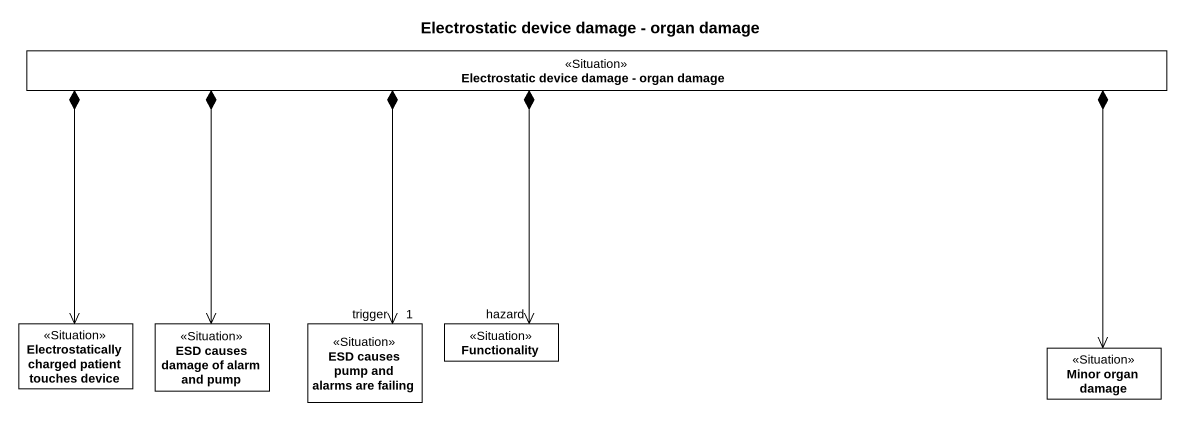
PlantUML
@startuml
title Electrostatic device damage - organ damage
hide circle
hide empty members
class "Electrostatic device damage - organ damage" as Electrostatic_device_damage <<Situation>>
class "Electrostatically charged patient touches device" as Electrostatically_charged <<Situation>>
class "ESD causes damage of alarm and pump" as ESD_causes_damage_of_alarm <<Situation>>
class "ESD causes pump and alarms are failing" as ESD_causes_pump_and_alarms <<Situation>>
class Functionality <<Situation>>
class "Minor organ damage" as Minor_organ_damage <<Situation>>
Electrostatic_device_damage *-left-> Electrostatically_charged
Electrostatic_device_damage *-right-> Minor_organ_damage
ESD_causes_damage_of_alarm <-up-* Electrostatic_device_damage
ESD_causes_pump_and_alarms "trigger\n1" <-up-* Electrostatic_device_damage
Functionality "hazard" <-up-* Electrostatic_device_damage
@enduml
